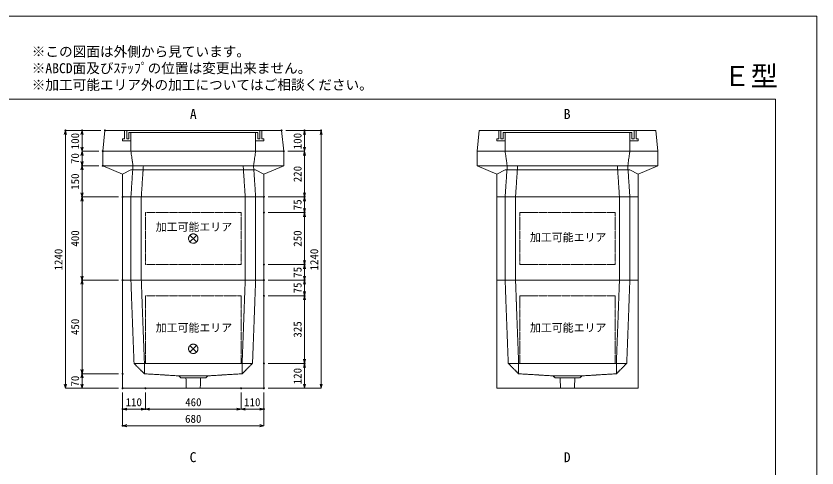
# Model space of a CAD drawing. Units: millimetres, scale not verified. Extents: x -2970 to 2970, y -2100 to 2100.
# Drawn here: x -883 to 2970, y -73 to 2100 of the extents above; entities that cross this region are included whole.
import ezdxf
from ezdxf.enums import TextEntityAlignment as Align

# ---------------------------------------------------------------- set-up
doc = ezdxf.new("R2010")
doc.units = ezdxf.units.MM
doc.header["$LTSCALE"] = 10
doc.header["$PDMODE"] = 32
doc.header["$PDSIZE"] = 5
doc.linetypes.add('LONG_DASHED1', pattern=[7, 6, -1])
doc.linetypes.add('LONG_DOUBLE_CHAIN', pattern=[21.8, 18, -1, 0.6, -0.6, 0.6, -1])
for name, color, linetype, lineweight in [('0-0_D-TTL', 7, 'Continuous', 9), ('0-1_Defpoints', 7, 'Continuous', 9), ('0-3_D-TTL-TXT', 7, 'Continuous', 9), ('0-4_D-STR-TXT', 7, 'Continuous', 9), ('0-5_D-STR-DIM', 3, 'Continuous', 9), ('0-6_0', 7, 'Continuous', 9), ('0-7_D-STR', 7, 'LONG_DASHED1', 9), ('0-9_D-STR-STR4', 134, 'LONG_DASHED1', 9), ('0-A_D-STR-STR5', 1, 'LONG_DOUBLE_CHAIN', 9)]:
    doc.layers.add(name, color=color, linetype=linetype, lineweight=lineweight)
doc.styles.add('ＭＳ ゴシック', font='')
doc.styles.get('ＭＳ ゴシック').set_extended_font_data('MS Gothic')

# ---------------------------------------------------------------- blocks, each defined once
blk = doc.blocks.new('A$C4DE05FD1')
at = {"layer": '0-0_D-TTL', "color": 134}
for p, q in [((2000, 38000), (57400, 38000)), ((57400, 38000), (57400, 2000))]:
    blk.add_line(p, q, dxfattribs=at)
at = {"layer": '0-1_Defpoints', "color": 134}
for p, q in [((0, 42000), (59400, 42000)), ((59400, 42000), (59400, 0))]:
    blk.add_line(p, q, dxfattribs=at)
at = {"layer": '0-3_D-TTL-TXT', "style": 'ＭＳ ゴシック'}
for s, p in [('※この図面は外側から見ています。', (21630.5, 39907.8)), ('※ABCD面及びｽﾃｯﾌﾟの位置は変更出来ません。', (21630.5, 39107.8)), ('※加工可能エリア外の加工についてはご相談ください。', (21630.5, 38307.8))]:
    blk.add_text(s, height=481.1, dxfattribs=at).set_placement(p, align=Align.BOTTOM_LEFT)
blk = doc.blocks.new('A$C31CA379A')
at = {"layer": '0-4_D-STR-TXT', "style": 'ＭＳ ゴシック'}
for s, p in [('A', (-162.9, -1095.3)), ('B', (17819.3, -1095.3)), ('C', (-175.7, -17595.3)), ('D', (17819.3, -17595.3))]:
    blk.add_text(s, height=481.1, dxfattribs=at).set_placement(p, align=Align.BOTTOM_LEFT)
blk = doc.blocks.new('A$C02F34EA9')
at = {"layer": '0-7_D-STR', "linetype": 'Continuous'}
for p, q in [((-4350, 2200), (4350, 2200)), ((-4350, 1500), (-4350, 2200)), ((4350, 2200), (4350, 1500)), ((-4350, 1500), (4350, 1500)), ((-3400, 1100), (-4350, 1500)), ((-3400, 1100), (-3000, 1300)), ((-3000, 1300), (3000, 1300)), ((3400, 1100), (3000, 1300)), ((3400, 1100), (4350, 1500)), ((-3400, 0), (-3400, 1100)), ((3400, 0), (3400, 1100)), ((-3400, 0), (3400, 0))]:
    blk.add_line(p, q, dxfattribs=at)
at = {"layer": '0-7_D-STR'}
for p, q in [((-3000, 2200), (-2900, 1500)), ((3000, 2200), (2900, 1500)), ((-2900, 1500), (-3000, 0)), ((-2400, 1500), (-2500, 0)), ((2400, 1500), (2500, 0)), ((2900, 1500), (3000, 0))]:
    blk.add_line(p, q, dxfattribs=at)
blk = doc.blocks.new('_Open30')
at = {"layer": '0-6_0'}
blk.add_line((0, 0), (-10, 0), dxfattribs=at)
blk.add_lwpolyline([(-10, 2.679), (0, 0), (-10, -2.679)], dxfattribs=at)
blk = doc.blocks.new('A$C019679C0')
at = {"layer": '0-7_D-STR', "linetype": 'Continuous'}
for p, q in [((-4350, 0), (-4250, 1000)), ((4250, 1000), (-4250, 1000)), ((4350, 0), (4250, 1000)), ((-4350, 0), (4350, 0))]:
    blk.add_line(p, q, dxfattribs=at)
at = {"layer": '0-7_D-STR'}
for p, q in [((-3000, 0), (-3000, 900)), ((3000, 900), (3000, 0))]:
    blk.add_line(p, q, dxfattribs=at)
at = {"layer": '0-9_D-STR-STR4'}
for points in [[(-3300, 1000), (-3300, 600), (-3400, 600), (-3400, 500), (-3000, 500)], [(-3000, 900), (-3100, 900), (-3100, 600), (-3200, 600), (-3200, 1000)], [(-3000, 900), (3000, 900), (3100, 900)], [(3300, 1000), (3300, 600), (3400, 600), (3400, 500), (3000, 500)], [(3100, 900), (3100, 600), (3200, 600), (3200, 1000)]]:
    blk.add_lwpolyline(points, dxfattribs=at)
blk = doc.blocks.new('A$C341D1B1D')
at = {"layer": '0-7_D-STR', "linetype": 'Continuous'}
for p, q in [((-3400, -4000), (-3400, 0)), ((-3400, 0), (3400, 0))]:
    blk.add_line(p, q, dxfattribs=at)
at = {"layer": '0-7_D-STR'}
for p, q in [((-3000, 0), (-3000, -4000)), ((-2500, 0), (-2500, -4000)), ((2500, 0), (2500, -4000)), ((3000, 0), (3000, -4000))]:
    blk.add_line(p, q, dxfattribs=at)
at = {"layer": '0-7_D-STR', "linetype": 'Continuous'}
blk.add_lwpolyline([(-3400, -4000), (3400, -4000), (3400, 0)], dxfattribs=at)
at = {"layer": '0-A_D-STR-STR5'}
for points in [[(2300, -750), (2300, -3250), (-2300, -3250)], [(2300, -750), (-2300, -750), (-2300, -3250)]]:
    blk.add_lwpolyline(points, dxfattribs=at)
blk = doc.blocks.new('A$C2C09266F')
at = {"layer": '0-7_D-STR', "linetype": 'Continuous'}
for p in [(-3400, 0), (3400, -5200)]:
    blk.add_line(p, (3400, 0), dxfattribs=at)
at = {"layer": '0-7_D-STR'}
for p, q in [((-3000, 0), (-2850, -4000)), ((-2500, 0), (-2350, -4000)), ((2500, 0), (2350, -4000)), ((3000, 0), (2850, -4000)), ((-2350, -4500), (-2850, -4000)), ((-2850, -4000), (2850, -4000)), ((-2350, -4500), (-2350, -4000)), ((2350, -4500), (2850, -4000)), ((2350, -4500), (2350, -4000)), ((-2350, -4500), (-700, -4600)), ((-600, -4690), (-700, -4600)), ((-700, -4600), (700, -4600)), ((600, -4690), (700, -4600)), ((2350, -4500), (700, -4600)), ((-600, -4690), (600, -4690)), ((-336.2, -5200), (-352.5, -4690)), ((336.2, -5200), (352.5, -4690))]:
    blk.add_line(p, q, dxfattribs=at)
at = {"layer": '0-7_D-STR', "linetype": 'Continuous'}
blk.add_lwpolyline([(3400, -5200), (-3400, -5200), (-3400, 0)], dxfattribs=at)
at = {"layer": '0-A_D-STR-STR5'}
for p, q in [((2300, -750), (2300, -4000)), ((2300, -4000), (-2300, -4000))]:
    blk.add_line(p, q, dxfattribs=at)
blk.add_lwpolyline([(2300, -750), (-2300, -750), (-2300, -4000)], dxfattribs=at)
blk = doc.blocks.new('A$C1C640AAB')
at = {"layer": '0-A_D-STR-STR5'}
for p, q in [((-159.1, -159.1), (159.1, 159.1)), ((-159.1, 159.1), (159.1, -159.1))]:
    blk.add_line(p, q, dxfattribs=at)
blk.add_circle((0, 0), 225, dxfattribs=at)
blk = doc.blocks.new('A$Ccbf2755c')
at = {"layer": '0-7_D-STR'}
blk.add_blockref('A$C341D1B1D', (0, 0), dxfattribs=at)
at = {"layer": '0-A_D-STR-STR5'}
blk.add_blockref('A$C1C640AAB', (0, -2000), dxfattribs=at)
blk = doc.blocks.new('A$Ca2b2aa46')
at = {"layer": '0-7_D-STR'}
blk.add_blockref('A$C2C09266F', (0, 0), dxfattribs=at)
at = {"layer": '0-A_D-STR-STR5'}
blk.add_blockref('A$C1C640AAB', (0, -3300), dxfattribs=at)

msp = doc.modelspace()

# ---------------------------------------------------------------- linework, layer by layer
at = {"layer": '0-1_Defpoints'}
for p in [(-645, 1550), (-565, 1550), (-455, 1550), (395, 1550), (505, 1550), (585, 1550), (-465, 1450), (405, 1450), (-565, 1380), (-465, 1380), (-565, 1230), (-370, 1230), (310, 1230), (310, 1230), (505, 1230), (505, 1230), (310, 1155), (310, 1155), (505, 1155), (310, 905), (505, 905), (-565, 830), (-370, 830), (310, 830), (505, 830), (310, 755), (505, 755), (310, 430), (310, 430), (505, 430), (-565, 380), (-370, 380), (-370, 380), (-370, 310), (-370, 310), (-260, 310), (200, 310), (310, 310), (310, 310), (310, 310), (-370, 210), (-260, 210), (310, 210), (-370, 130)]:
    msp.add_point(p, dxfattribs=at)
at = {"layer": '0-5_D-STR-DIM'}
for p, q in [((-475, 1550), (-645, 1550)), ((-475, 1550), (-565, 1550)), ((415, 1550), (505, 1550)), ((415, 1550), (585, 1550)), ((-645, 330), (-645, 1530)), ((-565, 1470), (-565, 1530)), ((505, 1470), (505, 1530)), ((585, 330), (585, 1530)), ((-485, 1450), (-565, 1450)), ((-485, 1450), (-565, 1450)), ((-565, 1430), (-565, 1400)), ((425, 1450), (505, 1450)), ((425, 1450), (505, 1450)), ((505, 1430), (505, 1250)), ((-485, 1380), (-565, 1380)), ((-485, 1380), (-565, 1380)), ((-565, 1250), (-565, 1360)), ((-390, 1230), (-565, 1230)), ((-390, 1230), (-565, 1230)), ((-565, 850), (-565, 1210)), ((330, 1230), (505, 1230)), ((330, 1230), (505, 1230)), ((505, 1175), (505, 1210)), ((330, 1155), (505, 1155)), ((330, 1155), (505, 1155)), ((505, 925), (505, 1135)), ((330, 905), (505, 905)), ((330, 905), (505, 905)), ((505, 850), (505, 885)), ((-390, 830), (-565, 830)), ((-390, 830), (-565, 830)), ((-565, 400), (-565, 810)), ((330, 830), (505, 830)), ((330, 830), (505, 830)), ((505, 775), (505, 810)), ((330, 755), (505, 755)), ((330, 755), (505, 755)), ((505, 450), (505, 735)), ((330, 430), (505, 430)), ((330, 430), (505, 430)), ((505, 330), (505, 410)), ((-390, 380), (-565, 380)), ((-390, 380), (-565, 380)), ((-565, 330), (-565, 360)), ((-390, 310), (-645, 310)), ((-390, 310), (-565, 310)), ((330, 310), (505, 310)), ((330, 310), (585, 310)), ((-370, 290), (-370, 130)), ((-370, 290), (-370, 210)), ((-260, 290), (-260, 210)), ((-260, 290), (-260, 210)), ((200, 290), (200, 210)), ((200, 290), (200, 210)), ((310, 290), (310, 210)), ((310, 290), (310, 130)), ((-280, 210), (-350, 210)), ((180, 210), (-240, 210)), ((220, 210), (290, 210)), ((290, 130), (-350, 130))]:
    msp.add_line(p, q, dxfattribs=at)

# ---------------------------------------------------------------- block references
at = {"layer": '0-0_D-TTL', "xscale": 0.1, "yscale": 0.1}
msp.add_blockref('A$C4DE05FD1', (-2970, -2100), dxfattribs=at)
at = {"layer": '0-4_D-STR-TXT', "xscale": 0.1, "yscale": 0.1}
msp.add_blockref('A$C31CA379A', (-30, 1700), dxfattribs=at)
at = {"layer": '0-5_D-STR-DIM', "xscale": 2, "yscale": 2}
for p, rotation in [((-645, 1550), 90), ((-565, 1550), 90), ((505, 1550), 90), ((585, 1550), 90), ((-565, 1450), 270), ((505, 1450), 270), ((-565, 1450), 90), ((505, 1450), 90), ((-565, 1380), 270), ((-565, 1380), 90), ((-565, 1230), 270), ((505, 1230), 270), ((-565, 1230), 90), ((505, 1230), 90), ((505, 1155), 270), ((505, 1155), 90), ((505, 905), 270), ((505, 905), 90), ((-565, 830), 270), ((505, 830), 270), ((-565, 830), 90), ((505, 830), 90), ((505, 755), 270), ((505, 755), 90), ((505, 430), 270), ((505, 430), 90), ((-565, 380), 270), ((-565, 380), 90), ((-645, 310), 270), ((-565, 310), 270), ((505, 310), 270), ((585, 310), 270), ((-370, 210), 180), ((-260, 210), 180), ((200, 210), 180), ((-370, 130), 180)]:
    msp.add_blockref('_Open30', p, dxfattribs=dict(at, rotation=rotation))
for p in [(-260, 210), (200, 210), (310, 210), (310, 130)]:
    msp.add_blockref('_Open30', p, dxfattribs=at)
at = {"layer": '0-7_D-STR', "xscale": 0.1, "yscale": 0.1}
for name, p in [('A$C019679C0', (-30, 1450)), ('A$C019679C0', (1770, 1450)), ('A$C02F34EA9', (-30, 1230)), ('A$C02F34EA9', (1770, 1230)), ('A$Ccbf2755c', (-30, 1230)), ('A$C341D1B1D', (1770, 1230)), ('A$Ca2b2aa46', (-30, 830)), ('A$C2C09266F', (1770, 830))]:
    msp.add_blockref(name, p, dxfattribs=at)

# ---------------------------------------------------------------- texts
at = {"layer": '0-3_D-TTL-TXT', "style": 'ＭＳ ゴシック'}
msp.add_text('Ｅ型', height=96.21, dxfattribs=at).set_placement((2519.65, 1734.55), align=Align.BOTTOM_LEFT)
at = {"layer": '0-5_D-STR-DIM', "style": 'ＭＳ ゴシック'}
for s, p in [('100', (-567.6, 1459.48)), ('100', (502.4, 1459.48)), ('70', (-567.6, 1388.4)), ('220', (502.4, 1300.8)), ('150', (-567.6, 1264.48)), ('75', (502.4, 1166.42)), ('400', (-567.6, 991.2)), ('250', (502.4, 990.8)), ('1240', (-647.6, 876.48)), ('1240', (582.4, 876.48)), ('75', (502.4, 841.42)), ('75', (502.4, 766.42)), ('450', (-567.6, 566.2)), ('325', (502.4, 553.92)), ('120', (502.4, 329.48)), ('70', (-567.6, 318.4))]:
    msp.add_text(s, height=38.49, rotation=90, dxfattribs=at).set_placement(p, align=Align.BOTTOM_LEFT)
for s, p in [('110', (-355.52, 212.6)), ('460', (-68.8, 212.6)), ('110', (214.48, 212.6)), ('680', (-69.4, 132.6))]:
    msp.add_text(s, height=38.49, dxfattribs=at).set_placement(p, align=Align.BOTTOM_LEFT)
at = {"layer": '0-A_D-STR-STR5', "style": 'ＭＳ ゴシック'}
for p in [(-210.48, 1055.03), (1589.52, 1005.03), (-210.48, 570.42), (1589.52, 570.42)]:
    msp.add_text('加工可能エリア', height=38.49, dxfattribs=at).set_placement(p, align=Align.BOTTOM_LEFT)

doc.saveas('drawing.dxf')
